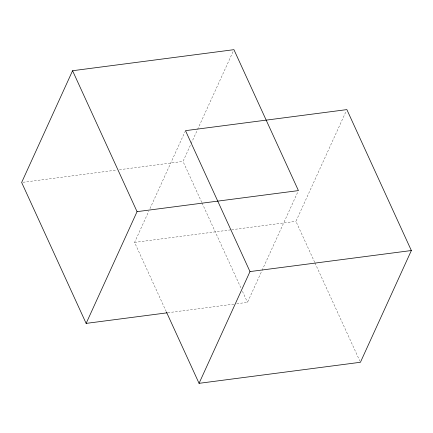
<?xml version="1.0" encoding="UTF-8"?>
<svg xmlns="http://www.w3.org/2000/svg" width="433" height="433" viewBox="0 0 433 433"><rect width="100%" height="100%" fill="white"/><g stroke="black" fill="none" stroke-linecap="round" stroke-linejoin="round"><path stroke-width="0.32" stroke-dasharray="2.17 1.62" d="M166.256 311.641L134.576 242.404L148.844 211.093M149.964 208.636L185.221 131.275M201.8 202.465L183.013 161.417L190.85 144.221M191.126 143.61L197.286 130.1M197.562 129.489L233.382 50.899M236.786 303.739L247.497 302.342L261.77 271.026M262.052 270.414L297.866 191.824M314.726 262.403L295.939 221.35L346.303 110.837M22.987 182.293L116.726 170.061M119.405 169.714L183.013 161.417M134.576 242.404L230.989 229.826M231.66 229.739L295.939 221.35M167.82 312.734L234.107 304.085M315.002 263.015L359.866 361.052M202.081 203.082L241.333 288.86M242.453 291.312L247.497 302.342"/><path stroke-width="0.65" d="M86.135 323.391L137.061 211.65L298.424 190.596L233.939 49.671L72.576 70.725L21.65 182.466L86.135 323.391L167.154 312.821M199.061 383.329L249.987 271.583L185.503 130.658L346.865 109.609L411.35 250.534L360.424 362.275L199.061 383.329L166.537 312.253M249.987 271.583L411.35 250.534M72.576 70.725L137.061 211.65"/></g></svg>
